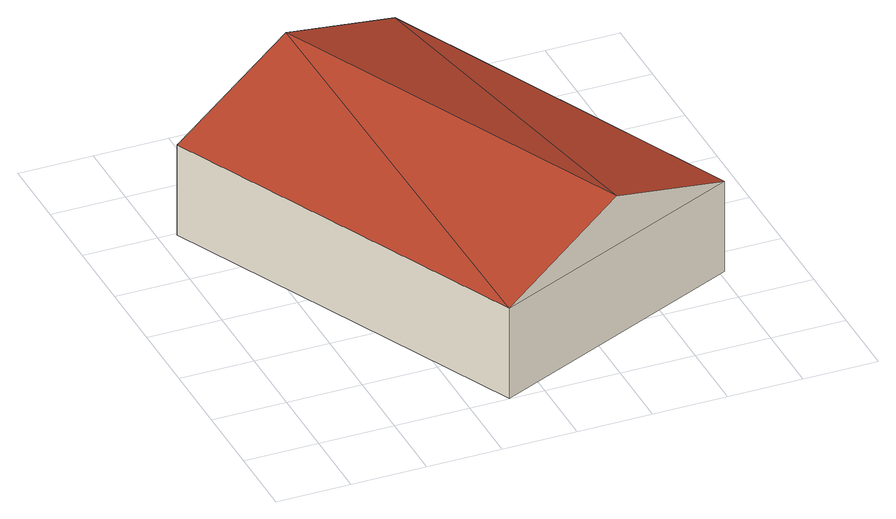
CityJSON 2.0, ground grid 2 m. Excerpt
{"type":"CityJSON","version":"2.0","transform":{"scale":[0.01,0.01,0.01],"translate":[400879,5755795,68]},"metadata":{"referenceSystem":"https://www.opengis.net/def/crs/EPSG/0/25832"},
"CityObjects":{
"building1":{"type":"Building","attributes":{"Gemeindeschluessel":"05515000","Geometrietyp2DReferenz":"3000","function":"51009_1610","roofType":"3100","measuredHeight":4.04},"geometry":[{"type":"Solid","lod":"2","boundaries":[[[[0,1,2,3]],[[4,5,1,0]],[[6,7,5,4]],[[3,2,7,6]],[[0,8,4]],[[6,9,3]],[[8,0,3]],[[3,9,8]],[[4,8,9]],[[9,6,4]],[[1,5,7,2]]]],"semantics":{"surfaces":[{"type":"WallSurface"},{"type":"RoofSurface"},{"type":"GroundSurface"}],"values":[[0,0,0,0,0,0,1,1,1,1,2]]}}]}
},
"vertices":[
[1214,319,300],[1214,319,38],[762,1310,38],[762,1310,300],[507,2,300],[507,2,38],[49,995,300],[49,995,38],[860,161,442],[405,1153,442]
]}
